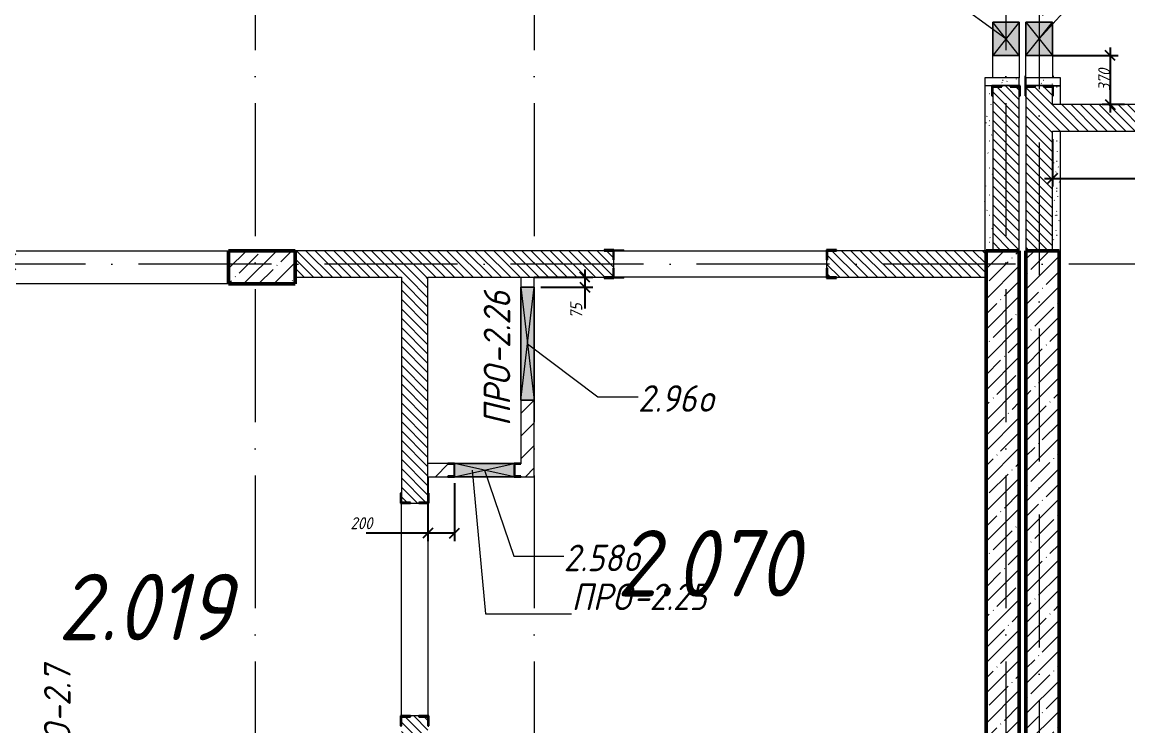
# Model space of a CAD drawing. Header units: millimetres. Extents: x -537608 to 253996, y -217170 to 186033.
# Drawn here: x -117452 to -109130, y 14230 to 19525 of the extents above; entities that cross this region are included whole.
import ezdxf

# ---------------------------------------------------------------- set-up
doc = ezdxf.new("R2010")
doc.units = ezdxf.units.MM
doc.linetypes.add('50_200_ШТРИХ_1Т_ш5_п1_п1_', pattern=[1400, 1000, -200, 0, -200])
for name, color, linetype, lineweight in [('2) окраска коммуникации', 152, 'Continuous', 30), ('A-____-____-DIMS', 7, 'Continuous', 9), ('A-DETL-GENF-OTLN', 7, 'Continuous', 9), ('A-GENM-____-IDEN', 7, 'Continuous', 9), ('A-GENM-____-MCUT', 7, 'Continuous', 25), ('A-GENM-____-OTLN', 7, 'Continuous', 9), ('A-GENM-____-OTLN-1', 7, 'Continuous', 25), ('A-GLAZ-____-IDEN', 7, 'Continuous', 9), ('A-GLAZ-____-OTLN', 7, 'Continuous', 9), ('A-WALL-____-MCUT', 7, 'Continuous', 13), ('A-WALL-____-MCUT-2', 7, 'Continuous', 50), ('A-WALL-____-OTLN', 7, 'Continuous', 9), ('A-WALL-____-PATT-1', 7, 'Continuous', 9), ('A-WALL-FNSH-MCUT-1', 7, 'Continuous', 9), ('I-WALL-____-OTLN', 7, 'Continuous', 9), ('S-GRID-____-OTLN-1', 7, '50_200_ШТРИХ_1Т_ш5_п1_п1_', 9), ('Марки помещений', 7, 'Continuous', 9)]:
    doc.layers.add(name, color=color, linetype=linetype, lineweight=lineweight)
doc.layers.add('A-WALL-____-PATT-2', color=7, linetype='Continuous', lineweight=9, true_color=0x787878)
doc.styles.add('ISOCPEUR_I_11', font='isocpeui.ttf', dxfattribs={"width": 0.9, "height": 200})
doc.styles.add('ISOCPEUR_I_2', font='isocpeui.ttf', dxfattribs={"width": 0.9, "height": 140})
doc.styles.add('ISOCPEUR_I_7', font='isocpeui.ttf', dxfattribs={"width": 0.9, "height": 90})
doc.dimstyles.new('ISO-1_8_0_9К_СРЕДНИЙ_Кладочные_1', dxfattribs={"dimscale": 304.8, "dimtxt": 89.638306, "dimasz": 0.246063, "dimexe": 0.19685, "dimexo": 0, "dimgap": 0, "dimtad": 1, "dimdec": 3, "dimrnd": 0.001, "dimdsep": 46, "dimtxsty": 'ISOCPEUR_I_7', "dimblk1": 'OBLIQUE', "dimblk2": 'OBLIQUE', "dimsah": 1, "dimcen": 0.09, "dimdle": 0.19685, "dimazin": 0, "dimtfac": 1, "dimtdec": 4, "dimtix": 1, "dimtmove": 0, "dimatfit": 3, "dimfxl": 1, "dimtvp": 1, "dimtolj": 1, "dimtzin": 0, "dimarcsym": 2})
doc.dimstyles.new('ISO-1_8_0_9К_СРЕДНИЙ_Кладочные_2', dxfattribs={"dimscale": 304.8, "dimtxt": 89.638306, "dimasz": 0.246063, "dimexe": 0.19685, "dimexo": 0, "dimgap": 0, "dimtad": 1, "dimdec": 3, "dimrnd": 0.001, "dimdsep": 46, "dimtxsty": 'ISOCPEUR_I_7', "dimblk1": 'OBLIQUE', "dimblk2": 'OBLIQUE', "dimsah": 1, "dimcen": 0.09, "dimdle": 0.19685, "dimazin": 0, "dimtfac": 1, "dimtdec": 4, "dimtix": 1, "dimtmove": 1, "dimatfit": 3, "dimfxl": 1, "dimtvp": 1, "dimtolj": 1, "dimtzin": 0, "dimarcsym": 2})
pattern_1 = [(135, (-184647.673, -45376.493), (-35.35534, -35.35534), [])]
pattern_2 = [(45, (-184647.67, -45376.5), (-114.04925, 114.04925), []), (45, (-184533.62, -45376.5), (-114.04925, 114.04925), [201.612, -40.322, 3.353, -36.97])]
pattern_3 = [(45, (-184647.67, -45376.49), (-84.85281, 84.85281), [])]
pattern_4 = [(0, (-184647.67, -45376.493), (203.2, 50.8), [3.353, -149.047, 3.353, -149.047, -812.8]), (0, (-184647.67, -45376.493), (203.2, 50.8), [-304.8, 3.353, -301.447, 3.353, -149.047, -355.6]), (0, (-184647.67, -45376.493), (203.2, 50.8), [-762, 3.353, -98.247, 3.353, -250.647]), (120, (-184571.47, -45351.093), (-145.59409, 150.576362), [3.353, -149.047, 3.353, -149.047, -812.8]), (120, (-184571.47, -45351.093), (-145.59409, 150.576362), [-304.8, 3.353, -301.447, 3.353, -149.047, -355.6]), (120, (-184571.47, -45351.093), (-145.59409, 150.576362), [-762, 3.353, -98.247, 3.353, -250.647]), (240, (-184546.07, -45249.493), (-57.60591, -201.376362), [3.353, -149.047, 3.353, -149.047, -812.8]), (240, (-184546.07, -45249.493), (-57.60591, -201.376362), [-304.8, 3.353, -301.447, 3.353, -149.047, -355.6]), (240, (-184546.07, -45249.493), (-57.60591, -201.376362), [-762, 3.353, -98.247, 3.353, -250.647])]

# ---------------------------------------------------------------- blocks, each defined once
blk = doc.blocks.new('Фахверк_СКБ_Уголок - 200_3960-28268576-АР1_План отверстий 2 этажа в осях 1-64_Ю-ЯЯ')
at = {"layer": 'A-GENM-____-MCUT'}
for p, q in [((200, 156), (125, 156)), ((125, 156), (125, 81)), ((131, 81), (131, 150)), ((131, 150), (200, 150)), ((200, 150), (200, 156)), ((125, 81), (131, 81)), ((131, 19), (125, 19)), ((125, 19), (125, -56)), ((131, -50), (131, 19)), ((125, -56), (200, -56)), ((200, -50), (131, -50)), ((200, -56), (200, -50))]:
    blk.add_line(p, q, dxfattribs=at)
blk = doc.blocks.new('154_Стойка_СКБ_Уголок - СМ-2180_200-28268025-АР1_План отверстий 2 этажа в осях 1-64_Ю-ЯЯ')
at = {"layer": 'A-GENM-____-MCUT'}
for p, q in [((125, 156), (125, 81)), ((200, 156), (125, 156)), ((131, 81), (131, 150)), ((131, 150), (200, 150)), ((200, 150), (200, 156)), ((125, 81), (131, 81)), ((131, 19), (125, 19)), ((125, 19), (125, -56)), ((131, -50), (131, 19)), ((125, -56), (200, -56)), ((200, -50), (131, -50)), ((200, -56), (200, -50))]:
    blk.add_line(p, q, dxfattribs=at)
blk = doc.blocks.new('Стойка_Влож_Уголок_Опорный - Уголок-28213941-АР1_План отверстий 2 этажа в осях 1-64_Ю-ЯЯ')
at = {"layer": 'A-GENM-____-OTLN'}
for p, q in [((-212, -6), (-212, 0)), ((0, 0), (0, -6)), ((-212, -75), (-212, -6)), ((-212, -6), (-206, -6)), ((-212, -75), (-206, -75)), ((-6, -6), (0, -6)), ((-6, -75), (0, -75)), ((0, -6), (0, -75))]:
    blk.add_line(p, q, dxfattribs=at)
blk = doc.blocks.new('154_Стойка_СКБ_Уголок - СМ-2540_200-37126399-АР1_План отверстий 2 этажа в осях 1-64_Ю-ЯЯ')
at = {"layer": 'A-GENM-____-MCUT'}
for p, q in [((125, 156), (125, 81)), ((200, 156), (125, 156)), ((131, 81), (131, 150)), ((131, 150), (200, 150)), ((200, 150), (200, 156)), ((125, 81), (131, 81)), ((131, 19), (125, 19)), ((125, 19), (125, -56)), ((131, -50), (131, 19)), ((125, -56), (200, -56)), ((200, -50), (131, -50)), ((200, -56), (200, -50))]:
    blk.add_line(p, q, dxfattribs=at)
blk = doc.blocks.new('Стойка_Влож_Полоса боковая - Полоса-V150-АР1_План отверстий 2 этажа в осях 1-64_Ю-ЯЯ')
at = {"layer": 'A-GENM-____-OTLN'}
for p, q in [((-5, 60), (0, 60)), ((-5, -60), (-5, 60)), ((0, 31), (0, -31)), ((0, -60), (-5, -60))]:
    blk.add_line(p, q, dxfattribs=at)
blk = doc.blocks.new('Стойка_Влож_Уголок_Опорный - Уголок-V151-АР1_План отверстий 2 этажа в осях 1-64_Ю-ЯЯ')
at = {"layer": 'A-GENM-____-OTLN'}
for p, q in [((0, 0), (0, -6)), ((-212, -75), (-212, -60)), ((-212, -75), (-206, -75)), ((-6, -6), (0, -6)), ((-6, -75), (0, -75)), ((0, -6), (0, -75))]:
    blk.add_line(p, q, dxfattribs=at)
blk = doc.blocks.new('AR_Отверстие прямоугольное _в стене__БезПР - AR_Отверстие прямоугольное _в стене__БезПР-36392898-АР1_План отверстий 2 этажа в осях 1-64_Ю-ЯЯ')
at = {"layer": 'A-GLAZ-____-OTLN'}
blk.add_hatch(color=256, dxfattribs=at).paths.add_polyline_path([(125, 100), (-125, 100), (-125, -100), (125, -100)], flags=0)
at = {"layer": 'A-DETL-GENF-OTLN'}
for p, q in [((-125, -100), (-125, 100)), ((-125, 100), (125, 100)), ((125, 100), (-125, -100)), ((-125, 100), (125, -100)), ((125, 100), (-125, 100)), ((-125, 100), (-125, -100)), ((125, 100), (125, -100)), ((125, -100), (125, 100)), ((125, -100), (-125, -100)), ((-125, -100), (125, -100))]:
    blk.add_line(p, q, dxfattribs=at)
blk = doc.blocks.new('AR_Отверстие прямоугольное _в стене_ - AR_Отверстие прямоугольное _в стене__ОВ-36822079-АР1_План отверстий 2 этажа в осях 1-64_Ю-ЯЯ')
at = {"layer": 'A-GLAZ-____-OTLN'}
blk.add_hatch(color=256, dxfattribs=at).paths.add_polyline_path([(-425, -50), (425, -50), (425, 50), (-425, 50)], flags=0)
at = {"layer": 'A-DETL-GENF-OTLN'}
for p, q in [((-425, -50), (-425, 50)), ((-425, 50), (425, 50)), ((425, 50), (-425, -50)), ((-425, 50), (425, -50)), ((425, 50), (-425, 50)), ((-425, 50), (-425, -50)), ((425, 50), (425, -50)), ((425, -50), (425, 50)), ((425, -50), (-425, -50)), ((-425, -50), (425, -50))]:
    blk.add_line(p, q, dxfattribs=at)
blk = doc.blocks.new('154_Фахверк_СКБ_Швеллер - Тип_100_3960_зеркало-V205-АР1_План отверстий 2 этажа в осях 1-64_Ю-ЯЯ')
at = {"layer": 'A-GENM-____-MCUT'}
for p, q in [((175, 50), (125, 50)), ((128, 47), (175, 47)), ((128, -47), (128, 47)), ((175, 47), (175, 50)), ((125, -50), (175, -50)), ((175, -47), (128, -47)), ((175, -50), (175, -47))]:
    blk.add_line(p, q, dxfattribs=at)
blk = doc.blocks.new('AR_Отверстие прямоугольное _в стене_ - AR_Отверстие прямоугольное _в стене__ОВ-36931939-АР1_План отверстий 2 этажа в осях 1-64_Ю-ЯЯ')
at = {"layer": 'A-GLAZ-____-OTLN'}
blk.add_hatch(color=256, dxfattribs=at).paths.add_polyline_path([(225, 50), (-225, 50), (-225, -50), (225, -50)], flags=0)
at = {"layer": 'A-DETL-GENF-OTLN'}
for p, q in [((-225, -50), (-225, 50)), ((-225, 50), (225, 50)), ((225, 50), (-225, -50)), ((-225, 50), (225, -50)), ((225, 50), (-225, 50)), ((-225, 50), (-225, -50)), ((225, 50), (225, -50)), ((225, -50), (225, 50)), ((225, -50), (-225, -50)), ((-225, -50), (225, -50))]:
    blk.add_line(p, q, dxfattribs=at)
blk = doc.blocks.new('_Oblique')
at = {"color": 0, "linetype": 'ByBlock', "lineweight": -2}
blk.add_line((-0.5, -0.5), (0.5, 0.5), dxfattribs=at)
blk = doc.blocks.new('*D2293')
at = {"layer": 'A-____-____-DIMS', "color": 0, "lineweight": -2, "transparency": 16777216}
for p, q in [((-109262.8, 19334.5), (-109262.8, 18844.5)), ((-109697.7, 19274.5), (-109202.8, 19274.5)), ((-109156.7, 18904.5), (-109322.8, 18904.5))]:
    blk.add_line(p, q, dxfattribs=at)
at = {"layer": 'Defpoints', "color": 0, "transparency": 16777216}
for p in [(-109697.7, 19274.5), (-109262.8, 18904.5), (-109156.7, 18904.5)]:
    blk.add_point(p, dxfattribs=at)
at = {"layer": 'A-____-____-DIMS', "color": 0, "lineweight": -2, "transparency": 16777216, "xscale": 75, "yscale": 75, "zscale": 75}
for p, rotation in [((-109262.8, 19274.5), 90), ((-109262.8, 18904.5), 270)]:
    blk.add_blockref('_Oblique', p, dxfattribs=dict(at, rotation=rotation))
at = {"layer": 'A-____-____-DIMS', "color": 0, "transparency": 16777216, "insert": (-109308.3, 19089.5), "char_height": 90, "width": 409.578, "attachment_point": 5, "rotation": 90, "style": 'ISOCPEUR_I_7'}
blk.add_mtext('\\A1;370', dxfattribs=at)
blk = doc.blocks.new('*D2330')
at = {"layer": 'A-____-____-DIMS', "color": 0, "lineweight": -2, "transparency": 16777216}
for p, q in [((-109697.7, 18644.5), (-109697.7, 18288.7)), ((-106247.7, 18704.5), (-106247.7, 18288.7)), ((-109757.7, 18348.7), (-106187.7, 18348.7))]:
    blk.add_line(p, q, dxfattribs=at)
at = {"layer": 'Defpoints', "color": 0, "transparency": 16777216}
for p in [(-109697.7, 18644.5), (-106247.7, 18704.5), (-106247.7, 18348.7)]:
    blk.add_point(p, dxfattribs=at)
at = {"layer": 'A-____-____-DIMS', "color": 0, "lineweight": -2, "transparency": 16777216, "xscale": 75, "yscale": 75, "zscale": 75, "rotation": 180}
blk.add_blockref('_Oblique', (-109697.7, 18348.7), dxfattribs=at)
at = {"layer": 'A-____-____-DIMS', "color": 0, "lineweight": -2, "transparency": 16777216, "xscale": 75, "yscale": 75, "zscale": 75}
blk.add_blockref('_Oblique', (-106247.7, 18348.7), dxfattribs=at)
at = {"layer": 'A-____-____-DIMS', "color": 0, "transparency": 16777216, "insert": (-107972.7, 18393.7), "char_height": 90, "width": 562.653, "attachment_point": 5, "style": 'ISOCPEUR_I_7'}
blk.add_mtext('\\A1;3450', dxfattribs=at)
blk = doc.blocks.new('*D2351')
at = {"layer": 'A-____-____-DIMS', "color": 0, "lineweight": -2, "transparency": 16777216}
for p, q in [((-113216.8, 17664.5), (-113216.8, 17529.5)), ((-113597.7, 17604.5), (-113156.8, 17604.5)), ((-113547.7, 17529.5), (-113156.8, 17529.5)), ((-113216.8, 17529.5), (-113216.8, 17370.4))]:
    blk.add_line(p, q, dxfattribs=at)
at = {"layer": 'Defpoints', "color": 0, "transparency": 16777216}
for p in [(-113597.7, 17604.5), (-113547.7, 17529.5), (-113216.8, 17529.5)]:
    blk.add_point(p, dxfattribs=at)
at = {"layer": 'A-____-____-DIMS', "color": 0, "lineweight": -2, "transparency": 16777216, "xscale": 75, "yscale": 75, "zscale": 75}
for p, rotation in [((-113216.8, 17604.5), 90), ((-113216.8, 17529.5), 270)]:
    blk.add_blockref('_Oblique', p, dxfattribs=dict(at, rotation=rotation))
at = {"layer": 'A-____-____-DIMS', "color": 0, "transparency": 16777216, "insert": (-113326.4, 17293.9), "char_height": 90, "width": 273.052, "attachment_point": 1, "rotation": 90, "line_spacing_factor": 1.149209, "style": 'ISOCPEUR_I_7'}
blk.add_mtext('\\A1;75', dxfattribs=at)
blk = doc.blocks.new('*D2324')
at = {"layer": 'A-____-____-DIMS', "color": 0, "lineweight": -2, "transparency": 16777216}
for p, q in [((-114397.7, 16104.5), (-114397.7, 15619.4)), ((-114197.7, 16054.5), (-114197.7, 15619.4)), ((-114397.7, 15679.4), (-114862.5, 15679.4)), ((-114197.7, 15679.4), (-114457.7, 15679.4))]:
    blk.add_line(p, q, dxfattribs=at)
at = {"layer": 'Defpoints', "color": 0, "transparency": 16777216}
for p in [(-114397.7, 16104.5), (-114197.7, 16054.5), (-114197.7, 15679.4)]:
    blk.add_point(p, dxfattribs=at)
at = {"layer": 'A-____-____-DIMS', "color": 0, "lineweight": -2, "transparency": 16777216, "xscale": 75, "yscale": 75, "zscale": 75, "rotation": 180}
blk.add_blockref('_Oblique', (-114397.7, 15679.4), dxfattribs=at)
at = {"layer": 'A-____-____-DIMS', "color": 0, "lineweight": -2, "transparency": 16777216, "xscale": 75, "yscale": 75, "zscale": 75}
blk.add_blockref('_Oblique', (-114197.7, 15679.4), dxfattribs=at)
at = {"layer": 'A-____-____-DIMS', "color": 0, "transparency": 16777216, "insert": (-114981.2, 15799.4), "char_height": 90, "width": 409.578, "attachment_point": 1, "line_spacing_factor": 1.149209, "style": 'ISOCPEUR_I_7'}
blk.add_mtext('\\A1;200', dxfattribs=at)

msp = doc.modelspace()

# ---------------------------------------------------------------- hatches: boundary and pattern name
at = {"layer": '2) окраска коммуникации'}
h = msp.add_hatch(dxfattribs=at)
h.set_pattern_fill('ANSI31', color=5, scale=222)
h.set_pattern_definition([(45, (-124537.44, -12133.2), (-498.404, 498.404), [])])
edge = h.paths.add_edge_path()
edge.add_spline(control_points=[(-109796.4477, 19603.2363), (-109405.6613, 19107.1486), (-108761.3909, 19603.2363), (-107937.5714, 19096.5941), (-107124.3121, 19719.3418), (-105973.0766, 19297.1394), (-105025.7387, 19476.528), (-104061.0659, 19152.9749), (-103149.2498, 19549.1626), (-100993.5717, 19264.9514), (-99394.5926, 19502.6644), (-98286.8285, 19807.5485), (-97136.7694, 19486.1402), (-96003.6246, 19418.533), (-94971.956, 19181.9077), (-94413.8399, 18252.3087), (-94413.8399, 16807.5485), (-94176.2923, 15728.4895), (-94632.9321, 15491.8643), (-93821.1271, 14274.9347), (-94835.883, 13666.4699), (-94345.6117, 12004.82), (-94734.6023, 11294.9437), (-94311.7863, 10707.5485), (-93009.516, 10263.9339), (-92992.6033, 11142.8275), (-92096.6725, 11548.4707), (-92096.6725, 13238.6514), (-92738.9143, 13576.6874), (-92096.6725, 14269.6612), (-92738.9143, 15114.752), (-92096.6725, 15807.7258), (-92823.4779, 16807.5485), (-92096.6725, 17548.6119), (-93309.5707, 18024.6169), (-93309.5707, 17700.7281), (-94024.2719, 17903.5497), (-94024.2719, 18507.5485), (-94091.9227, 19323.3009), (-94091.9227, 19807.5485), (-93686.3314, 21039.9453), (-93855.4569, 21834.3299), (-94362.8348, 22189.2677), (-95022.4271, 22375.1875), (-96003.3592, 22375.1875), (-96832.0769, 22358.2857), (-97660.7947, 22578.0091), (-98032.8726, 23304.7872), (-97863.7456, 24538.6186), (-97204.1548, 25557.5485), (-95461.5629, 25829.2748), (-94954.1834, 26944.7936), (-94700.4944, 27874.3926), (-94328.4181, 28195.5275), (-94497.5436, 29158.9302), (-93702.6512, 29192.7338), (-92890.8446, 29378.6536), (-92958.4954, 30663.1904), (-93499.3899, 31262.2493), (-92349.3324, 32935.5282), (-93397.9153, 33611.6002), (-92349.3324, 34575.0036), (-93093.4882, 35521.5044), (-92096.6725, 37059.5682), (-92096.6725, 37059.5682), (-92364.3144, 38251.0368), (-93057.7305, 39417.2617), (-94224.7007, 38774.9933), (-95205.6328, 39282.0473), (-96372.603, 38690.4843), (-98030.0385, 39518.6725), (-99044.796, 39214.4401), (-100296.3282, 38470.7602), (-99517.6765, 36837.5485), (-100160.3545, 35574.8853), (-98908.8223, 34374.8575), (-100278.7435, 32716.5485), (-99077.9478, 31281.8273), (-100177.604, 30365.5485), (-99095.1973, 28759.0309), (-100111.1343, 27453.1256), (-99755.9707, 26540.4284), (-99942.0089, 25965.7665), (-100770.7266, 25678.4359), (-102174.4731, 26202.3924), (-102732.5892, 25661.5341), (-103831.9102, 26286.9014), (-104203.9865, 25644.6323), (-105151.0932, 26337.6068), (-106346.6725, 24924.7495), (-104916.4898, 23238.2601), (-105406.955, 22181.3397), (-104798.1024, 21750.5485), (-105609.9075, 21237.5485), (-105609.9075, 20348.0516), (-106709.2269, 20263.5426), (-107030.5667, 20669.1858), (-107740.8955, 20297.3462), (-108248.275, 20990.3207), (-108958.6038, 20500.1678), (-109702.7596, 20314.248), (-109796.4477, 19603.2363)], knot_values=[0, 0, 0, 0, 1, 2, 3, 4, 5, 6, 7, 8, 9, 10, 11, 12, 13, 14, 15, 16, 17, 18, 19, 20, 21, 22, 23, 24, 25, 26, 27, 28, 29, 30, 31, 32, 33, 34, 35, 36, 37, 38, 39, 40, 41, 42, 43, 44, 45, 46, 47, 48, 49, 50, 51, 52, 53, 54, 55, 56, 57, 58, 59, 60, 61, 62, 63, 64, 65, 66, 67, 68, 69, 70, 71, 72, 73, 74, 75, 76, 77, 78, 79, 80, 81, 82, 83, 84, 85, 86, 87, 88, 89, 90, 91, 92, 93, 94, 95, 96, 97, 98, 99, 99, 99, 99], degree=3, periodic=0)
edge = h.paths.add_edge_path(flags=16)
edge.add_arc((-101992.4495, 21054.5161), 1274.5672, 125.00000005, 234.99999995, ccw=False)
edge.add_arc((-102056.9899, 23050.4715), 1162.0444, 125.00000005, 234.99999995, ccw=False)
edge.add_arc((-101314.1845, 23739.4222), 1433.6455, 59.43173918, 169.43173908, ccw=False)
edge.add_arc((-101696.08, 23285.0083), 2021.4887, -53.3391216, 56.66087831, ccw=False)
edge.add_arc((-101432.1512, 21092.0497), 1102.6336, -78.79029658, 31.20970332, ccw=False)
edge.add_arc((-101970.655, 20537.6075), 919.0678, 215.00000005, 324.99999995, ccw=False)
edge = h.paths.add_edge_path(flags=16)
edge.add_arc((-96550.6013, 29272.3181), 1174.7616, 125.00000005, 234.99999995, ccw=False)
edge.add_arc((-95978.8453, 32013.487), 2171.5877, 125.00000005, 234.99999995, ccw=False)
edge.add_arc((-96310.0507, 35098.1976), 1594.1487, 125.00000005, 234.99999995, ccw=False)
edge.add_arc((-96112.4881, 36410.2191), 1111.9458, 70.31799188, 180.31799178, ccw=False)
edge.add_arc((-95890.6898, 36311.381), 1155.9508, -27.59113456, 82.40886534, ccw=False)
edge.add_arc((-95767.891, 34488.2427), 1572.0517, -54.99999995, 54.99999995, ccw=False)
edge.add_arc((-95921.7966, 31692.944), 1840.3779, -54.99999995, 54.99999995, ccw=False)
edge.add_arc((-95987.1671, 29572.8705), 1277.4016, -81.34673665, 28.65326325, ccw=False)
edge.add_arc((-96509.6966, 28810.4622), 872.5123, 215.00000005, 324.99999995, ccw=False)
at = {"layer": 'A-WALL-____-PATT-1'}
h = msp.add_hatch(dxfattribs=at)
h.set_pattern_fill('FP_6', color=256, style=0, pattern_type=2)
h.set_pattern_definition(pattern_1)
h.paths.add_polyline_path([(-109947.6725, 17804.5485), (-109947.6725, 19038.5485), (-110016.6725, 19038.5485), (-110016.6725, 19044.5485), (-110078.6725, 19044.5485), (-110078.6725, 19038.5485), (-110147.6725, 19038.5485), (-110147.6725, 17804.5485)], flags=0)
h.paths.add_polyline_path([(-110016.6725, 21264.5485), (-110016.6725, 21270.5485), (-109947.6725, 21270.5485), (-109947.6725, 21804.5485), (-110147.6725, 21804.5485), (-110147.6725, 21270.5485), (-110078.6725, 21270.5485), (-110078.6725, 21264.5485)], flags=0)
h = msp.add_hatch(dxfattribs=at)
h.set_pattern_fill('FP_6', color=256, style=0, pattern_type=2)
h.set_pattern_definition(pattern_1)
h.paths.add_polyline_path([(-109697.6725, 17804.5485), (-109697.6725, 19038.5485), (-109766.6725, 19038.5485), (-109766.6725, 19044.5485), (-109828.6725, 19044.5485), (-109828.6725, 19038.5485), (-109897.6725, 19038.5485), (-109897.6725, 17804.5485)], flags=0)
h.paths.add_polyline_path([(-109766.6725, 21264.5485), (-109766.6725, 21270.5485), (-109697.6725, 21270.5485), (-109697.6725, 21804.5485), (-109897.6725, 21804.5485), (-109897.6725, 21270.5485), (-109828.6725, 21270.5485), (-109828.6725, 21264.5485)], flags=0)
h = msp.add_hatch(dxfattribs=at)
h.set_pattern_fill('FP_6', color=256, style=0, pattern_type=2)
h.set_pattern_definition(pattern_1)
h.paths.add_polyline_path([(-95397.6725, 18704.5485), (-95397.6725, 18904.5485), (-99791.6725, 18904.5485), (-99791.6725, 18835.5485), (-99797.6725, 18835.5485), (-99797.6725, 18904.5485), (-103047.6725, 18904.5485), (-103047.6725, 18704.5485), (-102422.6725, 18704.5485), (-102422.6725, 18804.5485), (-101172.6725, 18804.5485), (-101172.6725, 18704.5485), (-99797.6725, 18704.5485), (-99797.6725, 18773.5485), (-99791.6725, 18773.5485), (-99791.6725, 18704.5485), (-95597.6725, 18704.5485)], flags=0)
h.paths.add_polyline_path([(-104672.6725, 18704.5485), (-104147.6725, 18704.5485), (-104147.6725, 18904.5485), (-104741.6725, 18904.5485), (-104741.6725, 18835.5485), (-104747.6725, 18835.5485), (-104747.6725, 18773.5485), (-104741.6725, 18773.5485), (-104741.6725, 18704.5485)], flags=0)
h.paths.add_polyline_path([(-106247.6725, 18704.5485), (-106247.6725, 18904.5485), (-109697.6725, 18904.5485), (-109697.6725, 18704.5485), (-106892.8243, 18704.5485)], flags=0)
h = msp.add_hatch(dxfattribs=at)
h.set_pattern_fill('FP_13', color=256, style=0, pattern_type=2)
h.set_pattern_definition(pattern_2)
h.paths.add_polyline_path([(-115397.6725, 17554.5485), (-115397.6725, 17804.5485), (-115897.6725, 17804.5485), (-115897.6725, 17554.5485)], flags=0)
h.paths.add_polyline_path([(-117497.8283, 17554.5485), (-117497.6725, 17554.5485), (-117497.8283, 17804.5485), (-117697.6725, 17804.5485), (-117697.6725, 17554.5485)], flags=0)
h = msp.add_hatch(dxfattribs=at)
h.set_pattern_fill('FP_6', color=256, style=0, pattern_type=2)
h.set_pattern_definition(pattern_1)
h.paths.add_polyline_path([(-110427.8256, 17604.5485), (-110197.6725, 17604.5485), (-110197.6725, 17804.5485), (-111391.6725, 17804.5485), (-111391.6725, 17735.5485), (-111397.6725, 17735.5485), (-111397.6725, 17673.5485), (-111391.6725, 17673.5485), (-111391.6725, 17604.5485), (-111322.6725, 17604.5485)], flags=0)
h.paths.add_polyline_path([(-113072.6725, 17604.5485), (-113003.6725, 17604.5485), (-113003.6725, 17673.5485), (-112997.6725, 17673.5485), (-112997.6725, 17735.5485), (-113003.6725, 17735.5485), (-113003.6725, 17804.5485), (-115397.6725, 17804.5485), (-115397.6725, 17604.5485), (-113962.8269, 17604.5485)], flags=0)
h = msp.add_hatch(dxfattribs=at)
h.set_pattern_fill('FP_13', color=256, style=0, pattern_type=2)
h.set_pattern_definition(pattern_2)
h.paths.add_polyline_path([(-109947.6725, 9804.5485), (-109947.6725, 17804.5485), (-110197.6725, 17804.5485), (-110197.6725, 9804.5485), (-109985.9504, 9804.5485)], flags=0)
h = msp.add_hatch(dxfattribs=at)
h.set_pattern_fill('FP_13', color=256, style=0, pattern_type=2)
h.set_pattern_definition(pattern_2)
h.paths.add_polyline_path([(-109897.6725, 9754.5485), (-109647.6725, 9754.5485), (-109647.6725, 17804.5485), (-109897.6725, 17804.5485), (-109897.6725, 10233.686)], flags=0)
h = msp.add_hatch(dxfattribs=at)
h.set_pattern_fill('FP_6', color=256, style=0, pattern_type=2)
h.set_pattern_definition(pattern_1)
h.paths.add_polyline_path([(-114597.6725, 13704.5485), (-114397.6725, 13704.5485), (-114397.6725, 14298.5485), (-114466.6725, 14298.5485), (-114466.6725, 14304.5485), (-114528.6725, 14304.5485), (-114528.6725, 14298.5485), (-114597.6725, 14298.5485), (-114597.6725, 14229.5485)], flags=0)
h.paths.add_polyline_path([(-114528.6725, 15904.5485), (-114466.6725, 15904.5485), (-114466.6725, 15910.5485), (-114397.6725, 15910.5485), (-114397.6725, 17604.5485), (-114597.6725, 17604.5485), (-114597.6725, 15910.5485), (-114528.6725, 15910.5485)], flags=0)
h = msp.add_hatch(dxfattribs=at)
h.set_pattern_fill('FP_4', color=256, style=0, pattern_type=2)
h.set_pattern_definition(pattern_3)
h.paths.add_polyline_path([(-113697.6725, 16104.5485), (-113597.6725, 16104.5485), (-113597.6725, 16679.5485), (-113697.6725, 16679.5485), (-113697.6725, 16107.5485)], flags=0)
h.paths.add_polyline_path([(-113597.6725, 17529.5485), (-113597.6725, 17604.5485), (-113697.6725, 17604.5485), (-113697.6725, 17529.5485), (-113603.0297, 17529.5485)], flags=0)
h = msp.add_hatch(dxfattribs=at)
h.set_pattern_fill('FP_4', color=256, style=0, pattern_type=2)
h.set_pattern_definition(pattern_3)
h.paths.add_polyline_path([(-114397.6725, 16104.5485), (-114247.6725, 16104.5485), (-114247.6725, 16107.5485), (-114200.6725, 16107.5485), (-114200.6725, 16201.5485), (-114247.6725, 16201.5485), (-114247.6725, 16204.5485), (-114397.6725, 16204.5485), (-114397.6725, 16107.5485)], flags=0)
h.paths.add_polyline_path([(-113744.6725, 16107.5485), (-113697.6725, 16107.5485), (-113697.6725, 16201.5485), (-113744.6725, 16201.5485)], flags=0)
at = {"layer": 'A-WALL-____-PATT-2'}
h = msp.add_hatch(dxfattribs=at)
h.set_pattern_fill('FP_165', color=256, style=0, pattern_type=2)
h.set_pattern_definition(pattern_4)
h.paths.add_polyline_path([(-110147.6725, 17804.5485), (-110147.6725, 18969.5485), (-110153.6725, 18969.5485), (-110153.6725, 19044.5485), (-110207.6725, 19044.5485), (-110207.6725, 17804.5485)], flags=0)
h.paths.add_polyline_path([(-110207.6725, 21264.5485), (-110153.6725, 21264.5485), (-110153.6725, 21339.5485), (-110147.6725, 21339.5485), (-110147.6725, 21804.5485), (-110207.6725, 21804.5485), (-110207.6725, 21270.5485)], flags=0)
h = msp.add_hatch(dxfattribs=at)
h.set_pattern_fill('FP_165', color=256, style=0, pattern_type=2)
h.set_pattern_definition(pattern_4)
h.paths.add_polyline_path([(-109691.6725, 18904.5485), (-109637.6725, 18904.5485), (-109637.6725, 19044.5485), (-109691.6725, 19044.5485), (-109691.6725, 18969.5485), (-109697.6725, 18969.5485), (-109697.6725, 18904.5485)], flags=0)
h.paths.add_polyline_path([(-109691.6725, 21264.5485), (-109637.6725, 21264.5485), (-109637.6725, 21804.5485), (-109697.6725, 21804.5485), (-109697.6725, 21339.5485), (-109691.6725, 21339.5485), (-109691.6725, 21270.5485)], flags=0)
h = msp.add_hatch(dxfattribs=at)
h.set_pattern_fill('FP_165', color=256, style=0, pattern_type=2)
h.set_pattern_definition(pattern_4)
h.paths.add_polyline_path([(-109987.6725, 19044.5485), (-109947.6725, 19044.5485), (-109947.6725, 19104.5485), (-110207.6725, 19104.5485), (-110207.6725, 19044.5485), (-110107.6725, 19044.5485), (-110107.6725, 19049.5485), (-109987.6725, 19049.5485)], flags=0)
h = msp.add_hatch(dxfattribs=at)
h.set_pattern_fill('FP_165', color=256, style=0, pattern_type=2)
h.set_pattern_definition(pattern_4)
h.paths.add_polyline_path([(-109897.6725, 19044.5485), (-109857.6725, 19044.5485), (-109857.6725, 19049.5485), (-109737.6725, 19049.5485), (-109737.6725, 19044.5485), (-109637.6725, 19044.5485), (-109637.6725, 19104.5485), (-109897.6725, 19104.5485)], flags=0)
h = msp.add_hatch(dxfattribs=at)
h.set_pattern_fill('FP_165', color=256, style=0, pattern_type=2)
h.set_pattern_definition(pattern_4)
h.paths.add_polyline_path([(-109637.6725, 17804.5485), (-109637.6725, 18704.5485), (-109697.6725, 18704.5485), (-109697.6725, 17804.5485)], flags=0)

# ---------------------------------------------------------------- linework, layer by layer
at = {"layer": 'A-GENM-____-IDEN'}
for p, q in [((-114064.3377, 16154.5485), (-113964.8215, 15073.188)), ((-113964.8215, 15073.188), (-113316.9079, 15073.188))]:
    msp.add_line(p, q, dxfattribs=at)
at = {"layer": 'A-GLAZ-____-IDEN'}
for p, q in [((-110047.6725, 19399.5485), (-110555.3586, 19767.6376)), ((-109797.6725, 19399.5485), (-109463.9773, 19767.6376)), ((-113647.6725, 17104.5485), (-113118.9839, 16705.2722)), ((-113118.9839, 16705.2722), (-112816.6452, 16705.2722)), ((-113972.6725, 16154.5485), (-113750.2214, 15505.619)), ((-113750.2214, 15505.619), (-113376.3137, 15505.619))]:
    msp.add_line(p, q, dxfattribs=at)
at = {"layer": 'A-WALL-____-MCUT'}
for p, q in [((-110147.6725, 18969.5485), (-110147.6725, 17804.5485)), ((-109947.6725, 17804.5485), (-109947.6725, 18969.5485)), ((-109897.6725, 18969.5485), (-109897.6725, 17804.5485)), ((-109697.6725, 18904.5485), (-109697.6725, 18969.5485)), ((-106247.6725, 18904.5485), (-109697.6725, 18904.5485)), ((-109697.6725, 18704.5485), (-106247.6725, 18704.5485)), ((-109697.6725, 17804.5485), (-109697.6725, 18704.5485)), ((-113072.6725, 17804.5485), (-115397.6725, 17804.5485)), ((-112997.6725, 17673.5485), (-112997.6725, 17735.5485)), ((-111397.6725, 17735.5485), (-111397.6725, 17673.5485)), ((-110197.6725, 17804.5485), (-111322.6725, 17804.5485)), ((-110147.6725, 17804.5485), (-109947.6725, 17804.5485)), ((-115397.6725, 17604.5485), (-114597.6725, 17604.5485)), ((-114597.6725, 17604.5485), (-114597.6725, 15979.5485)), ((-114397.6725, 17604.5485), (-113072.6725, 17604.5485)), ((-114397.6725, 15979.5485), (-114397.6725, 17604.5485)), ((-111322.6725, 17604.5485), (-110197.6725, 17604.5485)), ((-114528.6725, 15904.5485), (-114466.6725, 15904.5485)), ((-114466.6725, 14304.5485), (-114528.6725, 14304.5485))]:
    msp.add_line(p, q, dxfattribs=at)
at = {"layer": 'A-WALL-____-MCUT-2'}
for p, q in [((-115397.6725, 17804.5485), (-115897.6725, 17804.5485)), ((-115897.6725, 17804.5485), (-115897.6725, 17554.5485)), ((-115397.6725, 17554.5485), (-115397.6725, 17804.5485)), ((-110197.6725, 17804.5485), (-110197.6725, 9804.5485)), ((-109947.6725, 17804.5485), (-110197.6725, 17804.5485)), ((-109947.6725, 9804.5485), (-109947.6725, 17804.5485)), ((-109897.6725, 17804.5485), (-109897.6725, 9754.5485)), ((-109647.6725, 17804.5485), (-109897.6725, 17804.5485)), ((-109647.6725, 9754.5485), (-109647.6725, 17804.5485)), ((-115897.6725, 17554.5485), (-115397.6725, 17554.5485))]:
    msp.add_line(p, q, dxfattribs=at)
at = {"layer": 'A-WALL-____-OTLN'}
for p, q in [((-117497.6725, 17804.5485), (-115897.6725, 17804.5485)), ((-115897.6725, 17554.5485), (-117497.6725, 17554.5485))]:
    msp.add_line(p, q, dxfattribs=at)
at = {"layer": 'A-WALL-FNSH-MCUT-1'}
for p, q in [((-110207.6725, 19104.5485), (-110207.6725, 17804.5485)), ((-109947.6725, 19104.5485), (-110207.6725, 19104.5485)), ((-109947.6725, 19044.5485), (-109947.6725, 19104.5485)), ((-109637.6725, 19104.5485), (-109897.6725, 19104.5485)), ((-109897.6725, 19104.5485), (-109897.6725, 19044.5485)), ((-109637.6725, 18904.5485), (-109637.6725, 19104.5485)), ((-110153.6725, 19044.5485), (-110207.6725, 19044.5485)), ((-109637.6725, 19044.5485), (-109691.6725, 19044.5485)), ((-109691.6725, 19044.5485), (-109637.6725, 19044.5485)), ((-109637.6725, 17804.5485), (-109637.6725, 18704.5485)), ((-110207.6725, 17804.5485), (-110147.6725, 17804.5485)), ((-109647.6725, 17804.5485), (-109637.6725, 17804.5485)), ((-113697.6725, 17604.5485), (-113697.6725, 17529.5485)), ((-113597.6725, 17529.5485), (-113597.6725, 17604.5485)), ((-113697.6725, 16679.5485), (-113697.6725, 16204.5485)), ((-113597.6725, 16104.5485), (-113597.6725, 16679.5485)), ((-114247.6725, 16204.5485), (-114397.6725, 16204.5485)), ((-114397.6725, 16104.5485), (-114247.6725, 16104.5485)), ((-113697.6725, 16104.5485), (-113597.6725, 16104.5485))]:
    msp.add_line(p, q, dxfattribs=at)
at = {"layer": 'I-WALL-____-OTLN'}
for p, q in [((-110147.6725, 19104.5485), (-110147.6725, 19274.5485)), ((-109947.6725, 19274.5485), (-109947.6725, 19104.5485)), ((-109897.6725, 19104.5485), (-109897.6725, 19274.5485)), ((-109697.6725, 19274.5485), (-109697.6725, 19104.5485)), ((-112997.6725, 17804.5485), (-111397.6725, 17804.5485)), ((-111397.6725, 17604.5485), (-112997.6725, 17604.5485)), ((-114597.6725, 14304.5485), (-114597.6725, 15904.5485)), ((-114397.6725, 15904.5485), (-114397.6725, 14304.5485))]:
    msp.add_line(p, q, dxfattribs=at)
at = {"layer": 'S-GRID-____-OTLN-1'}
for p, q in [((-115697.6725, 45516.3579), (-115697.6725, 7515.0943)), ((-113597.6725, 45516.3579), (-113597.6725, -5395.4515)), ((-110047.6725, 45516.3579), (-110047.6725, -5395.4515)), ((-109797.6725, 45221.5114), (-109797.6725, -5085.4941)), ((-80573.2659, 17704.5485), (-189316.4427, 17704.5485))]:
    msp.add_line(p, q, dxfattribs=at)

# ---------------------------------------------------------------- block references
at = {"layer": 'A-GENM-____-OTLN'}
for name, p, rotation in [('Стойка_Влож_Уголок_Опорный - Уголок-V151-АР1_План отверстий 2 этажа в осях 1-64_Ю-ЯЯ', (-109903.6725, 19044.5485), 180), ('Стойка_Влож_Полоса боковая - Полоса-V150-АР1_План отверстий 2 этажа в осях 1-64_Ю-ЯЯ', (-110047.6725, 19044.5485), 269.9999999999998), ('Стойка_Влож_Полоса боковая - Полоса-V150-АР1_План отверстий 2 этажа в осях 1-64_Ю-ЯЯ', (-109797.6725, 19044.5485), 270), ('Стойка_Влож_Уголок_Опорный - Уголок-28213941-АР1_План отверстий 2 этажа в осях 1-64_Ю-ЯЯ', (-112997.6725, 17810.5485), 89.99999999999955)]:
    msp.add_blockref(name, p, dxfattribs=dict(at, rotation=rotation))
at = {"layer": 'A-GENM-____-OTLN-1'}
for name, p, rotation in [('154_Стойка_СКБ_Уголок - СМ-2540_200-37126399-АР1_План отверстий 2 этажа в осях 1-64_Ю-ЯЯ', (-110097.6725, 19169.5485), 269.9999999999998), ('154_Стойка_СКБ_Уголок - СМ-2540_200-37126399-АР1_План отверстий 2 этажа в осях 1-64_Ю-ЯЯ', (-109847.6725, 19169.5485), 270), ('154_Стойка_СКБ_Уголок - СМ-2180_200-28268025-АР1_План отверстий 2 этажа в осях 1-64_Ю-ЯЯ', (-112872.6725, 17754.5485), 180), ('154_Фахверк_СКБ_Швеллер - Тип_100_3960_зеркало-V205-АР1_План отверстий 2 этажа в осях 1-64_Ю-ЯЯ', (-114072.6725, 16154.5485), 180), ('154_Стойка_СКБ_Уголок - СМ-2180_200-28268025-АР1_План отверстий 2 этажа в осях 1-64_Ю-ЯЯ', (-114447.6725, 15779.5485), 89.9999999999999), ('Фахверк_СКБ_Уголок - 200_3960-28268576-АР1_План отверстий 2 этажа в осях 1-64_Ю-ЯЯ', (-114547.6725, 14429.5485), 269.9999999999999)]:
    msp.add_blockref(name, p, dxfattribs=dict(at, rotation=rotation))
for name, p in [('Фахверк_СКБ_Уголок - 200_3960-28268576-АР1_План отверстий 2 этажа в осях 1-64_Ю-ЯЯ', (-111522.6725, 17654.5485)), ('154_Фахверк_СКБ_Швеллер - Тип_100_3960_зеркало-V205-АР1_План отверстий 2 этажа в осях 1-64_Ю-ЯЯ', (-113872.6725, 16154.5485))]:
    msp.add_blockref(name, p, dxfattribs=at)
at = {"layer": 'A-GLAZ-____-OTLN'}
for name, p, rotation in [('AR_Отверстие прямоугольное _в стене__БезПР - AR_Отверстие прямоугольное _в стене__БезПР-36392898-АР1_План отверстий 2 этажа в осях 1-64_Ю-ЯЯ', (-110047.6725, 19399.5485), 269.9999999999998), ('AR_Отверстие прямоугольное _в стене__БезПР - AR_Отверстие прямоугольное _в стене__БезПР-36392898-АР1_План отверстий 2 этажа в осях 1-64_Ю-ЯЯ', (-109797.6725, 19399.5485), 90), ('AR_Отверстие прямоугольное _в стене_ - AR_Отверстие прямоугольное _в стене__ОВ-36822079-АР1_План отверстий 2 этажа в осях 1-64_Ю-ЯЯ', (-113647.6725, 17104.5485), 90), ('AR_Отверстие прямоугольное _в стене_ - AR_Отверстие прямоугольное _в стене__ОВ-36931939-АР1_План отверстий 2 этажа в осях 1-64_Ю-ЯЯ', (-113972.6725, 16154.5485), 180)]:
    msp.add_blockref(name, p, dxfattribs=dict(at, rotation=rotation))

# ---------------------------------------------------------------- texts
at = {"layer": 'A-GENM-____-IDEN', "char_height": 200, "attachment_point": 1, "rotation": 90, "style": 'ISOCPEUR_I_11'}
for s, insert, width in [('-2.26', (-113977.9522, 16949.118), 707.088375), ('ПРО', (-113977.9522, 16484.7742), 562.784625), ('-2.7', (-117286.769, 14257.1168), 548.35425), ('ПРО', (-117286.769, 13792.773), 562.784625)]:
    msp.add_mtext(s, dxfattribs=dict(at, insert=insert, width=width))
at = {"layer": 'A-GENM-____-IDEN', "char_height": 200, "attachment_point": 1, "style": 'ISOCPEUR_I_11'}
for s, insert, width in [('ПРО', (-113316.9079, 15300.3041), 562.784625), ('-2.25', (-112852.5642, 15300.3041), 707.088375)]:
    msp.add_mtext(s, dxfattribs=dict(at, insert=insert, width=width))
at = {"layer": 'A-GLAZ-____-IDEN', "char_height": 200, "attachment_point": 1, "style": 'ISOCPEUR_I_11'}
for s, insert, width in [('2.96', (-112816.6452, 16792.8868), 548.35425), ('\\fISOCPEUR|b0|i1|c204|p34|;\\W.9;о', (-112364.2077, 16792.8868), 158.734125), ('2.58', (-113376.3137, 15593.2336), 548.35425), ('\\fISOCPEUR|b0|i1|c204|p34|;\\W.9;о', (-112923.8762, 15593.2336), 158.734125)]:
    msp.add_mtext(s, dxfattribs=dict(at, insert=insert, width=width))
at = {"layer": 'Марки помещений', "char_height": 500, "attachment_point": 1, "style": 'ISOCPEUR_I_2'}
for s, insert, width in [('2.070', (-112977.9685, 15702.9821), 785.65375), ('2.019', (-117181.2708, 15373.7881), 737.5525)]:
    msp.add_mtext(s, dxfattribs=dict(at, insert=insert, width=width))

# ---------------------------------------------------------------- dimensions: what is measured, and where the dimension line sits
at = {"layer": 'A-____-____-DIMS'}
dim = msp.add_linear_dim(base=(-109262.7635, 18904.5485), p1=(-109697.6725, 19274.5485), p2=(-109156.6975, 18904.5485), angle=90, dimstyle='ISO-1_8_0_9К_СРЕДНИЙ_Кладочные_2', override={"dimpost": '<>', "dimfxl": 655.403655}, dxfattribs=at)
dim.commit()
dim.dimension.update_dxf_attribs({"geometry": '*D2293', "text_midpoint": (-109308.3431, 19089.5485)})
dim = msp.add_linear_dim(base=(-106247.6725, 18348.7248), p1=(-109697.6725, 18644.5485), p2=(-106247.6725, 18704.5485), dimstyle='ISO-1_8_0_9К_СРЕДНИЙ_Кладочные_2', override={"dimpost": '<>', "dimfxl": 3450.5217}, dxfattribs=at)
dim.commit()
dim.dimension.update_dxf_attribs({"geometry": '*D2330', "text_midpoint": (-107972.6725, 18393.7248)})
dim = msp.add_linear_dim(base=(-113216.8011, 17529.5485), p1=(-113597.6725, 17604.5485), p2=(-113547.6725, 17529.5485), angle=90, dimstyle='ISO-1_8_0_9К_СРЕДНИЙ_Кладочные_1', override={"dimpost": '<>', "dimfxl": 90.138782}, dxfattribs=at)
dim.commit()
dim.dimension.update_dxf_attribs({"geometry": '*D2351', "text_midpoint": (-113266.4136, 17370.4486), "dimtype": 160, "text_rotation": 90})
dim = msp.add_linear_dim(base=(-114197.6725, 15679.3952), p1=(-114397.6725, 16104.5485), p2=(-114197.6725, 16054.5485), dimstyle='ISO-1_8_0_9К_СРЕДНИЙ_Кладочные_1', override={"dimpost": '<>', "dimfxl": 206.155281}, dxfattribs=at)
dim.commit()
dim.dimension.update_dxf_attribs({"geometry": '*D2324', "text_midpoint": (-114776.4298, 15679.3952), "dimtype": 160})

doc.saveas('drawing.dxf')
